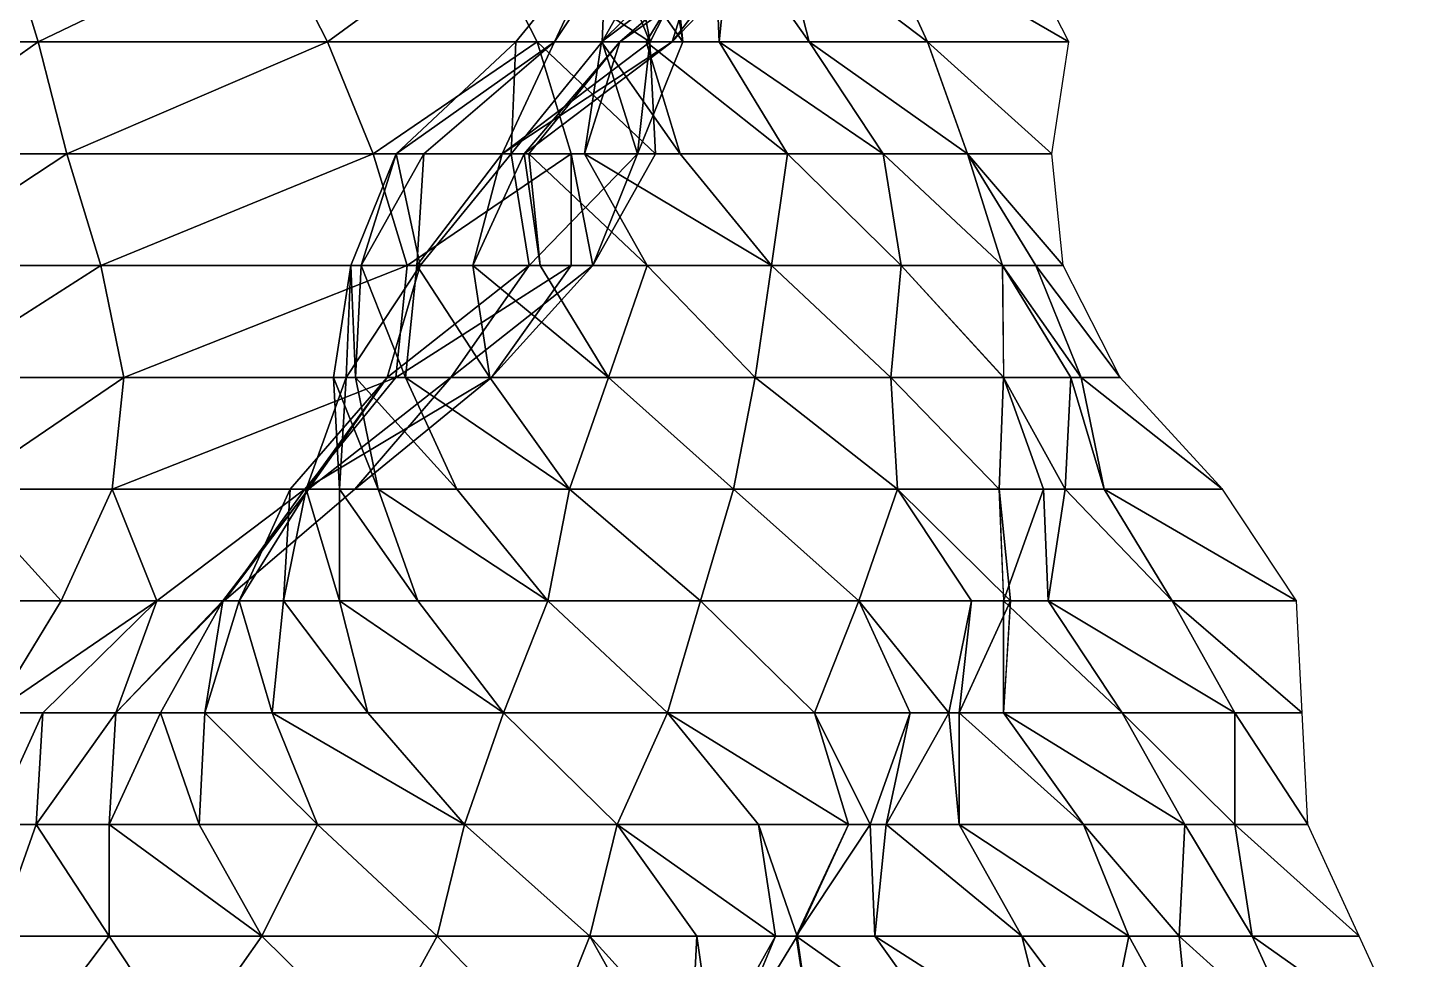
# Model space of a CAD drawing. Header units: metres. Extents: x -137 to 231, y -240 to 234.
# Drawn here: x 155.6 to 229.9, y -193.2 to -143.2 of the extents above; entities that cross this region are included whole.
import ezdxf

# ---------------------------------------------------------------- set-up
doc = ezdxf.new("R2010")
doc.units = ezdxf.units.M

msp = doc.modelspace()

# ---------------------------------------------------------------- linework, layer by layer
for points in [[(147.09749, -144, -570.9431), (156.21062, -144, -572.60986), (154.37666, -138, -573.6687), (154.37677, -137.9999, -573.6686)], [(156.21062, -144, -572.60986), (168.68596, -138, -572.33545), (154.37666, -138, -573.6687), (154.37677, -137.9999, -573.6686)], [(156.21062, -144, -572.60986), (171.74251, -144, -570.57074), (168.68596, -138, -572.33545), (168.68607, -137.9999, -572.3353)], [(171.74251, -144, -570.57074), (179.93867, -138, -572.76685), (168.68596, -138, -572.33545), (168.68607, -137.9999, -572.3353)], [(171.74251, -144, -570.57074), (182.99522, -144, -571.0022), (179.93867, -138, -572.76685), (179.93878, -137.9999, -572.7667)], [(179.93867, -138, -572.76685), (189.05177, -144, -574.4336), (186.60652, -138, -575.8454), (186.60663, -137.9999, -575.8453)], [(179.93867, -138, -572.76685), (182.99522, -144, -571.0022), (189.05177, -144, -574.4336), (189.05188, -143.9999, -574.4335)], [(186.49342, -144, -589.7671), (181.852, -144, -599.375), (186.74251, -138, -596.5515), (186.74261, -137.9999, -596.5514)], [(186.74251, -138, -596.5515), (181.852, -144, -599.375), (183.93504, -144, -605.1006), (183.93515, -143.9999, -605.10046)], [(186.74251, -138, -596.5515), (183.93504, -144, -605.1006), (187.90858, -138, -602.8065), (187.90869, -137.9999, -602.8064)], [(187.90858, -138, -602.8065), (183.93504, -144, -605.1006), (189.07463, -144, -609.06146), (189.07474, -143.9999, -609.06134)], [(187.43324, -144, -623.86554), (186.4597, -144, -631.35583), (194.40675, -138, -626.7676), (194.40686, -137.9999, -626.76746)], [(186.4597, -144, -631.35583), (188.8484, -144, -636.9049), (192.51625, -138, -634.78723), (192.51636, -137.9999, -634.7871)], [(186.4597, -144, -631.35583), (192.51625, -138, -634.78723), (194.40675, -138, -626.7676), (194.40686, -137.9999, -626.76746)], [(190.82915, -144, -580.3357), (186.49342, -144, -589.7671), (189.8556, -138, -587.8259), (189.85571, -137.9999, -587.8258)], [(186.49342, -144, -589.7671), (186.74251, -138, -596.5515), (189.8556, -138, -587.8259), (189.85571, -137.9999, -587.8258)], [(186.60652, -138, -575.8454), (190.82915, -144, -580.3357), (190.21785, -138, -580.6886), (190.21796, -137.9999, -580.6885)], [(186.60652, -138, -575.8454), (189.05177, -144, -574.4336), (190.82915, -144, -580.3357), (190.82925, -143.9999, -580.3356)], [(190.2407, -144, -615.3164), (187.43324, -144, -623.86554), (195.9916, -138, -618.9243), (195.9917, -137.9999, -618.9242)], [(187.43324, -144, -623.86554), (194.40675, -138, -626.7676), (195.9916, -138, -618.9243), (195.9917, -137.9999, -618.9242)], [(187.90858, -138, -602.8065), (189.07463, -144, -609.06146), (192.13118, -138, -607.29675), (192.13129, -137.9999, -607.29663)], [(192.51625, -138, -634.78723), (188.8484, -144, -636.9049), (192.76537, -144, -641.57166), (192.76547, -143.9999, -641.57153)], [(192.13118, -138, -607.29675), (189.07463, -144, -609.06146), (190.2407, -144, -615.3164), (190.24081, -143.9999, -615.3163)], [(190.82915, -144, -580.3357), (189.8556, -138, -587.8259), (190.21785, -138, -580.6886), (190.21796, -137.9999, -580.6885)], [(192.13118, -138, -607.29675), (190.2407, -144, -615.3164), (194.82555, -138, -612.6694), (194.82565, -137.9999, -612.66925)], [(190.2407, -144, -615.3164), (195.9916, -138, -618.9243), (194.82555, -138, -612.6694), (194.82565, -137.9999, -612.66925)], [(192.51625, -138, -634.78723), (192.76537, -144, -641.57166), (193.37666, -138, -641.2187), (193.37677, -137.9999, -641.21857)], [(193.37666, -138, -641.2187), (192.76537, -144, -641.57166), (197.59929, -144, -645.709), (197.5994, -143.9999, -645.70886)], [(193.37666, -138, -641.2187), (197.59929, -144, -645.709), (196.07103, -138, -646.5913), (196.07114, -137.9999, -646.5912)], [(196.07103, -138, -646.5913), (203.9615, -144, -648.964), (201.21062, -138, -650.5522), (201.21072, -137.9999, -650.55206)], [(196.07103, -138, -646.5913), (197.59929, -144, -645.709), (203.9615, -144, -648.964), (203.96161, -143.9999, -648.96387)], [(201.21062, -138, -650.5522), (211.54634, -144, -651.51306), (208.48979, -138, -653.2777), (208.4899, -137.9999, -653.2776)], [(201.21062, -138, -650.5522), (203.9615, -144, -648.964), (211.54634, -144, -651.51306), (211.54645, -143.9999, -651.51294)], [(147.70879, -150, -570.5902), (156.21062, -144, -572.60986), (147.09749, -144, -570.9431), (147.0976, -143.9999, -570.943)], [(147.70879, -150, -570.5902), (157.73888, -150, -571.72754), (156.21062, -144, -572.60986), (156.21072, -143.9999, -572.60974)], [(157.73888, -150, -571.72754), (171.74251, -144, -570.57074), (156.21062, -144, -572.60986), (156.21072, -143.9999, -572.60974)], [(157.73888, -150, -571.72754), (174.18776, -150, -569.159), (171.74251, -144, -570.57074), (171.74261, -143.9999, -570.5706)], [(174.18776, -150, -569.159), (182.99522, -144, -571.0022), (171.74251, -144, -570.57074), (171.74261, -143.9999, -570.5706)], [(174.18776, -150, -569.159), (184.82915, -150, -569.94336), (182.99522, -144, -571.0022), (182.99533, -143.9999, -571.0021)], [(181.60292, -150, -592.59064), (175.43324, -150, -603.08093), (181.852, -144, -599.375), (181.85211, -143.9999, -599.3749)], [(175.43324, -150, -603.08093), (176.90495, -150, -609.1594), (183.93504, -144, -605.1006), (183.93515, -143.9999, -605.10046)], [(175.43324, -150, -603.08093), (183.93504, -144, -605.1006), (181.852, -144, -599.375), (181.85211, -143.9999, -599.3749)], [(183.93504, -144, -605.1006), (176.90495, -150, -609.1594), (181.12758, -150, -613.6497), (181.12769, -149.9999, -613.6496)], [(183.93504, -144, -605.1006), (181.12758, -150, -613.6497), (189.07463, -144, -609.06146), (189.07474, -143.9999, -609.06134)], [(181.12758, -150, -613.6497), (182.29362, -150, -619.90466), (190.2407, -144, -615.3164), (190.24081, -143.9999, -615.3163)], [(181.12758, -150, -613.6497), (190.2407, -144, -615.3164), (189.07463, -144, -609.06146), (189.07474, -143.9999, -609.06134)], [(188.3839, -150, -581.74744), (181.60292, -150, -592.59064), (186.49342, -144, -589.7671), (186.49353, -143.9999, -589.76697)], [(181.60292, -150, -592.59064), (181.852, -144, -599.375), (186.49342, -144, -589.7671), (186.49353, -143.9999, -589.76697)], [(182.29362, -150, -619.90466), (182.54274, -150, -626.6891), (187.43324, -144, -623.86554), (187.43335, -143.9999, -623.8654)], [(182.29362, -150, -619.90466), (187.43324, -144, -623.86554), (190.2407, -144, -615.3164), (190.24081, -143.9999, -615.3163)], [(187.43324, -144, -623.86554), (182.54274, -150, -626.6891), (185.54274, -150, -631.88525), (185.54285, -149.9999, -631.88513)], [(182.99522, -144, -571.0022), (189.35744, -150, -574.2572), (189.05177, -144, -574.4336), (189.05188, -143.9999, -574.4335)], [(182.99522, -144, -571.0022), (184.82915, -150, -569.94336), (189.35744, -150, -574.2572), (189.35754, -149.9999, -574.2571)], [(187.43324, -144, -623.86554), (185.54274, -150, -631.88525), (186.4597, -144, -631.35583), (186.45981, -143.9999, -631.3557)], [(186.4597, -144, -631.35583), (185.54274, -150, -631.88525), (190.68233, -150, -635.84607), (190.68243, -149.9999, -635.84595)], [(186.4597, -144, -631.35583), (190.68233, -150, -635.84607), (188.8484, -144, -636.9049), (188.84851, -143.9999, -636.9048)], [(188.3839, -150, -581.74744), (186.49342, -144, -589.7671), (190.82915, -144, -580.3357), (190.82925, -143.9999, -580.3356)], [(189.05177, -144, -574.4336), (188.3839, -150, -581.74744), (190.82915, -144, -580.3357), (190.82925, -143.9999, -580.3356)], [(189.05177, -144, -574.4336), (189.35744, -150, -574.2572), (188.3839, -150, -581.74744), (188.384, -149.9999, -581.7473)], [(188.8484, -144, -636.9049), (196.43324, -150, -639.454), (192.76537, -144, -641.57166), (192.76547, -143.9999, -641.57153)], [(188.8484, -144, -636.9049), (190.68233, -150, -635.84607), (196.43324, -150, -639.454), (196.43335, -149.9999, -639.45386)], [(192.76537, -144, -641.57166), (201.57283, -150, -643.41486), (197.59929, -144, -645.709), (197.5994, -143.9999, -645.70886)], [(192.76537, -144, -641.57166), (196.43324, -150, -639.454), (201.57283, -150, -643.41486), (201.57294, -149.9999, -643.41473)], [(197.59929, -144, -645.709), (206.10112, -150, -647.72864), (203.9615, -144, -648.964), (203.96161, -143.9999, -648.96387)], [(197.59929, -144, -645.709), (201.57283, -150, -643.41486), (206.10112, -150, -647.72864), (206.10123, -149.9999, -647.7285)], [(203.9615, -144, -648.964), (210.62938, -150, -652.0425), (211.54634, -144, -651.51306), (211.54645, -143.9999, -651.51294)], [(203.9615, -144, -648.964), (206.10112, -150, -647.72864), (210.62938, -150, -652.0425), (210.62949, -149.9999, -652.04236)], [(148.62578, -156, -570.0608), (157.73888, -150, -571.72754), (147.70879, -150, -570.5902), (147.7089, -149.9999, -570.5901)], [(148.62578, -156, -570.0608), (159.57283, -156, -570.6687), (157.73888, -150, -571.72754), (157.73898, -149.9999, -571.7274)], [(159.57283, -156, -570.6687), (174.18776, -150, -569.159), (157.73888, -150, -571.72754), (157.73898, -149.9999, -571.7274)], [(159.57283, -156, -570.6687), (176.02168, -156, -568.10016), (174.18776, -150, -569.159), (174.18787, -149.9999, -569.1589)], [(176.71242, -156, -595.4142), (172.98799, -156, -604.4927), (175.43324, -150, -603.08093), (175.43335, -149.9999, -603.0808)], [(175.43324, -150, -603.08093), (172.98799, -156, -604.4927), (173.54274, -156, -611.1006), (173.54285, -155.9999, -611.10046)], [(175.43324, -150, -603.08093), (173.54274, -156, -611.1006), (176.90495, -150, -609.1594), (176.90506, -149.9999, -609.1593)], [(176.90495, -150, -609.1594), (173.54274, -156, -611.1006), (176.54274, -156, -616.29675), (176.54285, -155.9999, -616.29663)], [(176.02168, -156, -568.10016), (184.82915, -150, -569.94336), (174.18776, -150, -569.159), (174.18787, -149.9999, -569.1589)], [(176.71242, -156, -595.4142), (175.43324, -150, -603.08093), (181.60292, -150, -592.59064), (181.60303, -149.9999, -592.5905)], [(176.02168, -156, -568.10016), (184.82915, -156, -569.94336), (184.82915, -150, -569.94336), (184.82925, -149.9999, -569.94324)], [(176.90495, -150, -609.1594), (176.54274, -156, -616.29675), (181.12758, -150, -613.6497), (181.12769, -149.9999, -613.6496)], [(181.12758, -150, -613.6497), (176.54274, -156, -616.29675), (179.54274, -156, -621.4929), (179.54285, -155.9999, -621.4928)], [(182.57646, -156, -585.10034), (176.71242, -156, -595.4142), (181.60292, -150, -592.59064), (181.60303, -149.9999, -592.5905)], [(181.12758, -150, -613.6497), (179.54274, -156, -621.4929), (182.29362, -150, -619.90466), (182.29373, -149.9999, -619.90454)], [(182.29362, -150, -619.90466), (179.54274, -156, -621.4929), (183.15404, -156, -626.3361), (183.15414, -155.9999, -626.336)], [(182.57646, -156, -585.10034), (181.60292, -150, -592.59064), (188.3839, -150, -581.74744), (188.384, -149.9999, -581.7473)], [(182.29362, -150, -619.90466), (183.15404, -156, -626.3361), (182.54274, -150, -626.6891), (182.54285, -149.9999, -626.68896)], [(182.54274, -150, -626.6891), (188.90495, -156, -629.9441), (185.54274, -150, -631.88525), (185.54285, -149.9999, -631.88513)], [(182.54274, -150, -626.6891), (183.15404, -156, -626.3361), (188.90495, -156, -629.9441), (188.90506, -155.9999, -629.944)], [(185.99522, -156, -576.19836), (182.57646, -156, -585.10034), (188.3839, -150, -581.74744), (188.384, -149.9999, -581.7473)], [(184.82915, -150, -569.94336), (185.99522, -156, -576.19836), (189.35744, -150, -574.2572), (189.35754, -149.9999, -574.2571)], [(184.82915, -150, -569.94336), (184.82915, -156, -569.94336), (185.99522, -156, -576.19836), (185.99533, -155.9999, -576.19824)], [(185.54274, -150, -631.88525), (195.57283, -156, -633.0225), (190.68233, -150, -635.84607), (190.68243, -149.9999, -635.84595)], [(185.54274, -150, -631.88525), (188.90495, -156, -629.9441), (195.57283, -156, -633.0225), (195.57294, -155.9999, -633.0224)], [(185.99522, -156, -576.19836), (188.3839, -150, -581.74744), (189.35744, -150, -574.2572), (189.35754, -149.9999, -574.2571)], [(196.43324, -150, -639.454), (190.68233, -150, -635.84607), (195.57283, -156, -633.0225), (195.57294, -155.9999, -633.0224)], [(196.43324, -150, -639.454), (195.57283, -156, -633.0225), (202.54634, -156, -635.92456), (202.54645, -155.9999, -635.92444)], [(201.57283, -150, -643.41486), (196.43324, -150, -639.454), (202.54634, -156, -635.92456), (202.54645, -155.9999, -635.92444)], [(201.57283, -150, -643.41486), (202.54634, -156, -635.92456), (207.9916, -156, -639.709), (207.9917, -155.9999, -639.70886)], [(206.10112, -150, -647.72864), (201.57283, -150, -643.41486), (207.9916, -156, -639.709), (207.9917, -155.9999, -639.70886)], [(206.10112, -150, -647.72864), (211.2407, -156, -651.68945), (210.62938, -150, -652.0425), (210.62949, -149.9999, -652.04236)], [(206.10112, -150, -647.72864), (207.9916, -156, -639.709), (209.76897, -156, -645.611), (209.76907, -155.9999, -645.6109)], [(206.10112, -150, -647.72864), (209.76897, -156, -645.611), (211.2407, -156, -651.68945), (211.24081, -155.9999, -651.68933)], [(150.15404, -162, -569.17847), (159.57283, -156, -570.6687), (148.62578, -156, -570.0608), (148.62589, -155.9999, -570.06067)], [(150.15404, -162, -569.17847), (160.79546, -162, -569.96277), (159.57283, -156, -570.6687), (159.57294, -155.9999, -570.6686)], [(160.79546, -162, -569.96277), (176.02168, -156, -568.10016), (159.57283, -156, -570.6687), (159.57294, -155.9999, -570.6686)], [(160.79546, -162, -569.96277), (175.41039, -162, -568.4531), (176.02168, -156, -568.10016), (176.02179, -155.9999, -568.10004)], [(172.73888, -162, -597.70825), (172.07103, -162, -605.0221), (172.98799, -156, -604.4927), (172.9881, -155.9999, -604.49255)], [(172.98799, -156, -604.4927), (172.07103, -162, -605.0221), (173.23708, -162, -611.2771), (173.23718, -161.9999, -611.277)], [(174.93504, -162, -589.5121), (172.73888, -162, -597.70825), (176.71242, -156, -595.4142), (176.71252, -155.9999, -595.41406)], [(172.73888, -162, -597.70825), (172.98799, -156, -604.4927), (176.71242, -156, -595.4142), (176.71252, -155.9999, -595.41406)], [(172.98799, -156, -604.4927), (173.23708, -162, -611.2771), (173.54274, -156, -611.1006), (173.54285, -155.9999, -611.10046)], [(173.54274, -156, -611.1006), (173.23708, -162, -611.2771), (175.93141, -162, -616.6497), (175.93152, -161.9999, -616.6496)], [(173.54274, -156, -611.1006), (175.93141, -162, -616.6497), (176.54274, -156, -616.29675), (176.54285, -155.9999, -616.29663)], [(178.3538, -162, -580.6101), (174.93504, -162, -589.5121), (182.57646, -156, -585.10034), (182.57657, -155.9999, -585.1002)], [(174.93504, -162, -589.5121), (176.71242, -156, -595.4142), (182.57646, -156, -585.10034), (182.57657, -155.9999, -585.1002)], [(175.41039, -162, -568.4531), (180.54997, -162, -572.41394), (184.82915, -156, -569.94336), (184.82925, -155.9999, -569.94324)], [(175.41039, -162, -568.4531), (184.82915, -156, -569.94336), (176.02168, -156, -568.10016), (176.02179, -155.9999, -568.10004)], [(176.54274, -156, -616.29675), (175.93141, -162, -616.6497), (180.4597, -162, -620.9635), (180.45981, -161.9999, -620.9634)], [(176.54274, -156, -616.29675), (180.4597, -162, -620.9635), (179.54274, -156, -621.4929), (179.54285, -155.9999, -621.4928)], [(180.54997, -162, -572.41394), (178.3538, -162, -580.6101), (185.99522, -156, -576.19836), (185.99533, -155.9999, -576.19824)], [(178.3538, -162, -580.6101), (182.57646, -156, -585.10034), (185.99522, -156, -576.19836), (185.99533, -155.9999, -576.19824)], [(179.54274, -156, -621.4929), (186.82191, -162, -624.2185), (183.15404, -156, -626.3361), (183.15414, -155.9999, -626.336)], [(179.54274, -156, -621.4929), (180.4597, -162, -620.9635), (186.82191, -162, -624.2185), (186.82202, -161.9999, -624.2184)], [(180.54997, -162, -572.41394), (185.99522, -156, -576.19836), (184.82915, -156, -569.94336), (184.82925, -155.9999, -569.94324)], [(188.90495, -156, -629.9441), (183.15404, -156, -626.3361), (186.82191, -162, -624.2185), (186.82202, -161.9999, -624.2184)], [(188.90495, -156, -629.9441), (186.82191, -162, -624.2185), (194.71242, -162, -626.5911), (194.71252, -161.9999, -626.591)], [(195.57283, -156, -633.0225), (188.90495, -156, -629.9441), (194.71242, -162, -626.5911), (194.71252, -161.9999, -626.591)], [(195.57283, -156, -633.0225), (194.71242, -162, -626.5911), (201.9916, -162, -629.31665), (201.9917, -161.9999, -629.3165)], [(202.54634, -156, -635.92456), (195.57283, -156, -633.0225), (201.9916, -162, -629.31665), (201.9917, -161.9999, -629.3165)], [(202.54634, -156, -635.92456), (201.9916, -162, -629.31665), (208.04817, -162, -632.7481), (208.04828, -161.9999, -632.748)], [(207.9916, -156, -639.709), (202.54634, -156, -635.92456), (208.04817, -162, -632.7481), (208.04828, -161.9999, -632.748)], [(207.9916, -156, -639.709), (212.21422, -162, -644.1992), (209.76897, -156, -645.611), (209.76907, -155.9999, -645.6109)], [(207.9916, -156, -639.709), (208.04817, -162, -632.7481), (211.65947, -162, -637.5913), (211.65958, -161.9999, -637.5912)], [(207.9916, -156, -639.709), (211.65947, -162, -637.5913), (212.21422, -162, -644.1992), (212.21432, -161.9999, -644.1991)], [(209.76897, -156, -645.611), (214.29726, -162, -649.9248), (211.2407, -156, -651.68945), (211.24081, -155.9999, -651.68933)], [(209.76897, -156, -645.611), (212.21422, -162, -644.1992), (214.29726, -162, -649.9248), (214.29736, -161.9999, -649.9247)], [(151.98799, -168, -568.1196), (160.79546, -162, -569.96277), (150.15404, -162, -569.17847), (150.15414, -161.9999, -569.17834)], [(151.98799, -168, -568.1196), (160.18413, -168, -570.3158), (160.79546, -162, -569.96277), (160.79556, -161.9999, -569.96265)], [(160.18413, -168, -570.3158), (170.51988, -168, -571.2766), (175.41039, -162, -568.4531), (175.41049, -161.9999, -568.453)], [(160.18413, -168, -570.3158), (175.41039, -162, -568.4531), (160.79546, -162, -569.96277), (160.79556, -161.9999, -569.96265)], [(170.71242, -168, -585.02185), (169.73888, -168, -592.5121), (174.93504, -162, -589.5121), (174.93515, -161.9999, -589.51196)], [(174.93504, -162, -589.5121), (169.73888, -168, -592.5121), (170.59929, -168, -598.9436), (170.5994, -167.9999, -598.9435)], [(170.51988, -168, -571.2766), (173.21422, -168, -576.64923), (180.54997, -162, -572.41394), (180.55008, -161.9999, -572.4138)], [(170.51988, -168, -571.2766), (180.54997, -162, -572.41394), (175.41039, -162, -568.4531), (175.41049, -161.9999, -568.453)], [(174.93504, -162, -589.5121), (170.59929, -168, -598.9436), (172.73888, -162, -597.70825), (172.73898, -161.9999, -597.7081)], [(172.73888, -162, -597.70825), (170.59929, -168, -598.9436), (172.37666, -168, -604.8456), (172.37677, -167.9999, -604.84546)], [(173.21422, -168, -576.64923), (170.71242, -168, -585.02185), (178.3538, -162, -580.6101), (178.35391, -161.9999, -580.61)], [(170.71242, -168, -585.02185), (174.93504, -162, -589.5121), (178.3538, -162, -580.6101), (178.35391, -161.9999, -580.61)], [(172.73888, -162, -597.70825), (172.37666, -168, -604.8456), (172.07103, -162, -605.0221), (172.07114, -161.9999, -605.022)], [(172.07103, -162, -605.0221), (174.4597, -168, -610.57117), (173.23708, -162, -611.2771), (173.23718, -161.9999, -611.277)], [(172.07103, -162, -605.0221), (172.37666, -168, -604.8456), (174.4597, -168, -610.57117), (174.45981, -167.9999, -610.57104)], [(173.21422, -168, -576.64923), (178.3538, -162, -580.6101), (180.54997, -162, -572.41394), (180.55008, -161.9999, -572.4138)], [(173.23708, -162, -611.2771), (178.68233, -168, -615.06146), (175.93141, -162, -616.6497), (175.93152, -161.9999, -616.6496)], [(173.23708, -162, -611.2771), (174.4597, -168, -610.57117), (178.68233, -168, -615.06146), (178.68243, -167.9999, -615.06134)], [(175.93141, -162, -616.6497), (184.73888, -168, -618.4929), (180.4597, -162, -620.9635), (180.45981, -161.9999, -620.9634)], [(175.93141, -162, -616.6497), (178.68233, -168, -615.06146), (184.73888, -168, -618.4929), (184.73898, -167.9999, -618.4928)], [(186.82191, -162, -624.2185), (180.4597, -162, -620.9635), (184.73888, -168, -618.4929), (184.73898, -167.9999, -618.4928)], [(186.82191, -162, -624.2185), (184.73888, -168, -618.4929), (193.54634, -168, -620.3361), (193.54645, -167.9999, -620.336)], [(194.71242, -162, -626.5911), (186.82191, -162, -624.2185), (193.54634, -168, -620.3361), (193.54645, -167.9999, -620.336)], [(194.71242, -162, -626.5911), (193.54634, -168, -620.3361), (202.3538, -168, -622.1793), (202.35391, -167.9999, -622.1792)], [(201.9916, -162, -629.31665), (194.71242, -162, -626.5911), (202.3538, -168, -622.1793), (202.35391, -167.9999, -622.1792)], [(201.9916, -162, -629.31665), (202.3538, -168, -622.1793), (207.79906, -168, -625.9637), (207.79916, -167.9999, -625.96356)], [(208.04817, -162, -632.7481), (201.9916, -162, -629.31665), (207.79906, -168, -625.9637), (207.79916, -167.9999, -625.96356)], [(208.04817, -162, -632.7481), (207.79906, -168, -625.9637), (210.18776, -168, -631.5128), (210.18787, -167.9999, -631.5127)], [(208.04817, -162, -632.7481), (211.3538, -168, -637.7678), (211.65947, -162, -637.5913), (211.65958, -161.9999, -637.5912)], [(208.04817, -162, -632.7481), (210.18776, -168, -631.5128), (211.3538, -168, -637.7678), (211.35391, -167.9999, -637.7677)], [(211.65947, -162, -637.5913), (211.3538, -168, -637.7678), (213.43684, -168, -643.4934), (213.43695, -167.9999, -643.4933)], [(211.65947, -162, -637.5913), (213.43684, -168, -643.4934), (212.21422, -162, -644.1992), (212.21432, -161.9999, -644.1991)], [(219.79906, -168, -646.7483), (214.29726, -162, -649.9248), (212.21422, -162, -644.1992), (212.21432, -161.9999, -644.1991)], [(219.79906, -168, -646.7483), (212.21422, -162, -644.1992), (213.43684, -168, -643.4934), (213.43695, -167.9999, -643.4933)], [(151.98799, -168, -568.1196), (157.43324, -174, -571.904), (160.18413, -168, -570.3158), (160.18423, -167.9999, -570.3157)], [(151.98799, -168, -568.1196), (152.90495, -174, -567.5902), (157.43324, -174, -571.904), (157.43335, -173.9999, -571.9039)], [(160.18413, -168, -570.3158), (157.43324, -174, -571.904), (162.57283, -174, -575.86487), (162.57294, -173.9999, -575.86475)], [(160.18413, -168, -570.3158), (162.57283, -174, -575.86487), (170.51988, -168, -571.2766), (170.51999, -167.9999, -571.2765)], [(170.51988, -168, -571.2766), (162.57283, -174, -575.86487), (166.18413, -174, -580.70807), (166.18423, -173.9999, -580.70795)], [(166.18413, -174, -580.70807), (166.12758, -174, -587.66895), (170.71242, -168, -585.02185), (170.71252, -167.9999, -585.0217)], [(170.71242, -168, -585.02185), (166.12758, -174, -587.66895), (166.98799, -174, -594.10034), (166.9881, -173.9999, -594.1002)], [(170.51988, -168, -571.2766), (166.18413, -174, -580.70807), (173.21422, -168, -576.64923), (173.21432, -167.9999, -576.6491)], [(166.18413, -174, -580.70807), (170.71242, -168, -585.02185), (173.21422, -168, -576.64923), (173.21432, -167.9999, -576.6491)], [(170.71242, -168, -585.02185), (166.98799, -174, -594.10034), (169.73888, -168, -592.5121), (169.73898, -167.9999, -592.51196)], [(169.73888, -168, -592.5121), (166.98799, -174, -594.10034), (169.37666, -174, -599.6495), (169.37677, -173.9999, -599.64935)], [(169.73888, -168, -592.5121), (169.37666, -174, -599.6495), (170.59929, -168, -598.9436), (170.5994, -167.9999, -598.9435)], [(170.59929, -168, -598.9436), (169.37666, -174, -599.6495), (172.37666, -174, -604.8456), (172.37677, -173.9999, -604.84546)], [(170.59929, -168, -598.9436), (172.37666, -174, -604.8456), (172.37666, -168, -604.8456), (172.37677, -167.9999, -604.84546)], [(172.37666, -168, -604.8456), (176.59929, -174, -609.33594), (174.4597, -168, -610.57117), (174.45981, -167.9999, -610.57104)], [(172.37666, -168, -604.8456), (172.37666, -174, -604.8456), (176.59929, -174, -609.33594), (176.5994, -173.9999, -609.3358)], [(174.4597, -168, -610.57117), (183.57283, -174, -612.2379), (178.68233, -168, -615.06146), (178.68243, -167.9999, -615.06134)], [(174.4597, -168, -610.57117), (176.59929, -174, -609.33594), (183.57283, -174, -612.2379), (183.57294, -173.9999, -612.2378)], [(184.73888, -168, -618.4929), (178.68233, -168, -615.06146), (183.57283, -174, -612.2379), (183.57294, -173.9999, -612.2378)], [(184.73888, -168, -618.4929), (183.57283, -174, -612.2379), (191.76897, -174, -614.4341), (191.76907, -173.9999, -614.43396)], [(193.54634, -168, -620.3361), (184.73888, -168, -618.4929), (191.76897, -174, -614.4341), (191.76907, -173.9999, -614.43396)], [(193.54634, -168, -620.3361), (191.76897, -174, -614.4341), (200.27077, -174, -616.45374), (200.27087, -173.9999, -616.4536)], [(202.3538, -168, -622.1793), (193.54634, -168, -620.3361), (200.27077, -174, -616.45374), (200.27087, -173.9999, -616.4536)], [(202.3538, -168, -622.1793), (200.27077, -174, -616.45374), (206.32735, -174, -619.88525), (206.32745, -173.9999, -619.88513)], [(202.3538, -168, -622.1793), (208.41039, -174, -625.6107), (207.79906, -168, -625.9637), (207.79916, -167.9999, -625.96356)], [(202.3538, -168, -622.1793), (206.32735, -174, -619.88525), (208.41039, -174, -625.6107), (208.41049, -173.9999, -625.6106)], [(207.79906, -168, -625.9637), (208.04817, -174, -632.7481), (210.18776, -168, -631.5128), (210.18787, -167.9999, -631.5127)], [(207.79906, -168, -625.9637), (208.41039, -174, -625.6107), (208.04817, -174, -632.7481), (208.04828, -173.9999, -632.748)], [(210.18776, -168, -631.5128), (208.04817, -174, -632.7481), (210.43684, -174, -638.29724), (210.43695, -173.9999, -638.2971)], [(210.18776, -168, -631.5128), (210.43684, -174, -638.29724), (211.3538, -168, -637.7678), (211.35391, -167.9999, -637.7677)], [(211.3538, -168, -637.7678), (210.43684, -174, -638.29724), (217.10472, -174, -641.37573), (217.10483, -173.9999, -641.3756)], [(211.3538, -168, -637.7678), (217.10472, -174, -641.37573), (213.43684, -168, -643.4934), (213.43695, -167.9999, -643.4933)], [(213.43684, -168, -643.4934), (223.7726, -174, -644.4542), (219.79906, -168, -646.7483), (219.79916, -167.9999, -646.74817)], [(213.43684, -168, -643.4934), (217.10472, -174, -641.37573), (223.7726, -174, -644.4542), (223.7727, -173.9999, -644.4541)], [(152.90495, -174, -567.5902), (153.76537, -180, -574.0216), (157.43324, -174, -571.904), (157.43335, -173.9999, -571.9039)], [(153.76537, -180, -574.0216), (156.4597, -180, -579.3943), (162.57283, -174, -575.86487), (162.57294, -173.9999, -575.86475)], [(153.76537, -180, -574.0216), (162.57283, -174, -575.86487), (157.43324, -174, -571.904), (157.43335, -173.9999, -571.9039)], [(162.57283, -174, -575.86487), (156.4597, -180, -579.3943), (160.37666, -180, -584.06104), (160.37677, -179.9999, -584.0609)], [(162.57283, -174, -575.86487), (160.37666, -180, -584.06104), (166.18413, -174, -580.70807), (166.18423, -173.9999, -580.70795)], [(160.37666, -180, -584.06104), (162.76537, -180, -589.6101), (166.12758, -174, -587.66895), (166.12769, -173.9999, -587.6688)], [(160.37666, -180, -584.06104), (166.12758, -174, -587.66895), (166.18413, -174, -580.70807), (166.18423, -173.9999, -580.70795)], [(166.12758, -174, -587.66895), (162.76537, -180, -589.6101), (165.15404, -180, -595.1592), (165.15414, -179.9999, -595.15906)], [(166.12758, -174, -587.66895), (165.15404, -180, -595.1592), (166.98799, -174, -594.10034), (166.9881, -173.9999, -594.1002)], [(166.98799, -174, -594.10034), (165.15404, -180, -595.1592), (168.76537, -180, -600.00244), (168.76547, -179.9999, -600.0023)], [(166.98799, -174, -594.10034), (168.76537, -180, -600.00244), (169.37666, -174, -599.6495), (169.37677, -173.9999, -599.64935)], [(169.37666, -174, -599.6495), (168.76537, -180, -600.00244), (173.90495, -180, -603.96326), (173.90506, -179.9999, -603.96313)], [(169.37666, -174, -599.6495), (173.90495, -180, -603.96326), (172.37666, -174, -604.8456), (172.37677, -173.9999, -604.84546)], [(172.37666, -174, -604.8456), (181.18413, -180, -606.68884), (176.59929, -174, -609.33594), (176.5994, -173.9999, -609.3358)], [(172.37666, -174, -604.8456), (173.90495, -180, -603.96326), (181.18413, -180, -606.68884), (181.18423, -179.9999, -606.6887)], [(183.57283, -174, -612.2379), (176.59929, -174, -609.33594), (181.18413, -180, -606.68884), (181.18423, -179.9999, -606.6887)], [(183.57283, -174, -612.2379), (181.18413, -180, -606.68884), (189.9916, -180, -608.5321), (189.9917, -179.9999, -608.532)], [(191.76897, -174, -614.4341), (183.57283, -174, -612.2379), (189.9916, -180, -608.5321), (189.9917, -179.9999, -608.532)], [(191.76897, -174, -614.4341), (189.9916, -180, -608.5321), (197.8821, -180, -610.90466), (197.8822, -179.9999, -610.90454)], [(200.27077, -174, -616.45374), (191.76897, -174, -614.4341), (197.8821, -180, -610.90466), (197.8822, -179.9999, -610.90454)], [(200.27077, -174, -616.45374), (197.8821, -180, -610.90466), (203.02168, -180, -614.86554), (203.02179, -179.9999, -614.8654)], [(200.27077, -174, -616.45374), (205.10472, -180, -620.5911), (206.32735, -174, -619.88525), (206.32745, -173.9999, -619.88513)], [(200.27077, -174, -616.45374), (203.02168, -180, -614.86554), (205.10472, -180, -620.5911), (205.10483, -179.9999, -620.591)], [(206.32735, -174, -619.88525), (205.10472, -180, -620.5911), (205.65947, -180, -627.199), (205.65958, -179.9999, -627.19885)], [(206.32735, -174, -619.88525), (205.65947, -180, -627.199), (208.41039, -174, -625.6107), (208.41049, -173.9999, -625.6106)], [(208.41039, -174, -625.6107), (205.65947, -180, -627.199), (208.04817, -180, -632.7481), (208.04828, -179.9999, -632.748)], [(208.41039, -174, -625.6107), (208.04817, -180, -632.7481), (208.04817, -174, -632.7481), (208.04828, -173.9999, -632.748)], [(208.04817, -174, -632.7481), (214.41039, -180, -636.00305), (210.43684, -174, -638.29724), (210.43695, -173.9999, -638.2971)], [(208.04817, -174, -632.7481), (208.04817, -180, -632.7481), (214.41039, -180, -636.00305), (214.41049, -179.9999, -636.0029)], [(210.43684, -174, -638.29724), (220.46693, -180, -639.4346), (217.10472, -174, -641.37573), (217.10483, -173.9999, -641.3756)], [(210.43684, -174, -638.29724), (214.41039, -180, -636.00305), (220.46693, -180, -639.4346), (220.46704, -179.9999, -639.43445)], [(217.10472, -174, -641.37573), (224.07826, -180, -644.2777), (223.7726, -174, -644.4542), (223.7727, -173.9999, -644.4541)], [(217.10472, -174, -641.37573), (220.46693, -180, -639.4346), (224.07826, -180, -644.2777), (224.07837, -179.9999, -644.2776)], [(153.76537, -180, -574.0216), (153.70879, -186, -580.98254), (156.4597, -180, -579.3943), (156.45981, -179.9999, -579.39417)], [(156.4597, -180, -579.3943), (153.70879, -186, -580.98254), (156.09749, -186, -586.5316), (156.0976, -185.9999, -586.5315)], [(156.4597, -180, -579.3943), (156.09749, -186, -586.5316), (160.37666, -180, -584.06104), (160.37677, -179.9999, -584.0609)], [(160.37666, -180, -584.06104), (156.09749, -186, -586.5316), (160.01445, -186, -591.19836), (160.01456, -185.9999, -591.19824)], [(160.37666, -180, -584.06104), (160.01445, -186, -591.19836), (162.76537, -180, -589.6101), (162.76547, -179.9999, -589.61)], [(162.76537, -180, -589.6101), (160.01445, -186, -591.19836), (164.8484, -186, -595.3357), (164.84851, -185.9999, -595.3356)], [(162.76537, -180, -589.6101), (164.8484, -186, -595.3357), (165.15404, -180, -595.1592), (165.15414, -179.9999, -595.15906)], [(165.15404, -180, -595.1592), (164.8484, -186, -595.3357), (171.21062, -186, -598.59064), (171.21072, -185.9999, -598.5905)], [(165.15404, -180, -595.1592), (171.21062, -186, -598.59064), (168.76537, -180, -600.00244), (168.76547, -179.9999, -600.0023)], [(168.76537, -180, -600.00244), (179.10112, -186, -600.96326), (173.90495, -180, -603.96326), (173.90506, -179.9999, -603.96313)], [(168.76537, -180, -600.00244), (171.21062, -186, -598.59064), (179.10112, -186, -600.96326), (179.10123, -185.9999, -600.96313)], [(181.18413, -180, -606.68884), (173.90495, -180, -603.96326), (179.10112, -186, -600.96326), (179.10123, -185.9999, -600.96313)], [(181.18413, -180, -606.68884), (179.10112, -186, -600.96326), (187.29726, -186, -603.1594), (187.29736, -185.9999, -603.1593)], [(189.9916, -180, -608.5321), (181.18413, -180, -606.68884), (187.29726, -186, -603.1594), (187.29736, -185.9999, -603.1593)], [(189.9916, -180, -608.5321), (187.29726, -186, -603.1594), (194.8821, -186, -605.7085), (194.8822, -185.9999, -605.7084)], [(189.9916, -180, -608.5321), (199.71602, -186, -609.8458), (197.8821, -180, -610.90466), (197.8822, -179.9999, -610.90454)], [(189.9916, -180, -608.5321), (194.8821, -186, -605.7085), (199.71602, -186, -609.8458), (199.71613, -185.9999, -609.8457)], [(197.8821, -180, -610.90466), (200.8821, -186, -616.1008), (203.02168, -180, -614.86554), (203.02179, -179.9999, -614.8654)], [(197.8821, -180, -610.90466), (199.71602, -186, -609.8458), (200.8821, -186, -616.1008), (200.8822, -185.9999, -616.1007)], [(203.02168, -180, -614.86554), (200.8821, -186, -616.1008), (201.74251, -186, -622.5323), (201.74261, -185.9999, -622.53217)], [(203.02168, -180, -614.86554), (201.74251, -186, -622.5323), (205.10472, -180, -620.5911), (205.10483, -179.9999, -620.591)], [(205.10472, -180, -620.5911), (201.74251, -186, -622.5323), (205.65947, -186, -627.199), (205.65958, -185.9999, -627.19885)], [(205.10472, -180, -620.5911), (205.65947, -186, -627.199), (205.65947, -180, -627.199), (205.65958, -179.9999, -627.19885)], [(205.65947, -180, -627.199), (212.32735, -186, -630.27747), (208.04817, -180, -632.7481), (208.04828, -179.9999, -632.748)], [(205.65947, -180, -627.199), (205.65947, -186, -627.199), (212.32735, -186, -630.27747), (212.32745, -185.9999, -630.27734)], [(208.04817, -180, -632.7481), (217.7726, -186, -634.0619), (214.41039, -180, -636.00305), (214.41049, -179.9999, -636.0029)], [(208.04817, -180, -632.7481), (212.32735, -186, -630.27747), (217.7726, -186, -634.0619), (217.7727, -185.9999, -634.06177)], [(214.41039, -180, -636.00305), (220.46693, -186, -639.4346), (220.46693, -180, -639.4346), (220.46704, -179.9999, -639.43445)], [(214.41039, -180, -636.00305), (217.7726, -186, -634.0619), (220.46693, -186, -639.4346), (220.46704, -185.9999, -639.43445)], [(220.46693, -180, -639.4346), (224.3839, -186, -644.10126), (224.07826, -180, -644.2777), (224.07837, -179.9999, -644.2776)], [(220.46693, -180, -639.4346), (220.46693, -186, -639.4346), (224.3839, -186, -644.10126), (224.384, -185.9999, -644.10114)], [(153.70879, -186, -580.98254), (153.9579, -192, -587.76685), (156.09749, -186, -586.5316), (156.0976, -185.9999, -586.5315)], [(156.09749, -186, -586.5316), (153.9579, -192, -587.76685), (160.01445, -192, -591.19836), (160.01456, -191.9999, -591.19824)], [(156.09749, -186, -586.5316), (160.01445, -192, -591.19836), (160.01445, -186, -591.19836), (160.01456, -185.9999, -591.19824)], [(160.01445, -186, -591.19836), (168.21062, -192, -593.3945), (164.8484, -186, -595.3357), (164.84851, -185.9999, -595.3356)], [(160.01445, -186, -591.19836), (160.01445, -192, -591.19836), (168.21062, -192, -593.3945), (168.21072, -191.9999, -593.39435)], [(171.21062, -186, -598.59064), (164.8484, -186, -595.3357), (168.21062, -192, -593.3945), (168.21072, -191.9999, -593.39435)], [(171.21062, -186, -598.59064), (168.21062, -192, -593.3945), (177.62938, -192, -594.88477), (177.62949, -191.9999, -594.88464)], [(179.10112, -186, -600.96326), (171.21062, -186, -598.59064), (177.62938, -192, -594.88477), (177.62949, -191.9999, -594.88464)], [(179.10112, -186, -600.96326), (177.62938, -192, -594.88477), (185.82555, -192, -597.08093), (185.82565, -191.9999, -597.0808)], [(187.29726, -186, -603.1594), (179.10112, -186, -600.96326), (185.82555, -192, -597.08093), (185.82565, -191.9999, -597.0808)], [(187.29726, -186, -603.1594), (185.82555, -192, -597.08093), (191.57646, -192, -600.68884), (191.57657, -191.9999, -600.6887)], [(187.29726, -186, -603.1594), (195.79906, -192, -605.1791), (194.8821, -186, -605.7085), (194.8822, -185.9999, -605.7084)], [(187.29726, -186, -603.1594), (191.57646, -192, -600.68884), (195.79906, -192, -605.1791), (195.79916, -191.9999, -605.17896)], [(194.8821, -186, -605.7085), (196.96513, -192, -611.4341), (199.71602, -186, -609.8458), (199.71613, -185.9999, -609.8457)], [(194.8821, -186, -605.7085), (195.79906, -192, -605.1791), (196.96513, -192, -611.4341), (196.96524, -191.9999, -611.43396)], [(199.71602, -186, -609.8458), (196.90858, -192, -618.39496), (200.8821, -186, -616.1008), (200.8822, -185.9999, -616.1007)], [(199.71602, -186, -609.8458), (196.96513, -192, -611.4341), (196.90858, -192, -618.39496), (196.90869, -191.9999, -618.39484)], [(200.8821, -186, -616.1008), (196.90858, -192, -618.39496), (201.13118, -192, -622.88525), (201.13129, -191.9999, -622.88513)], [(200.8821, -186, -616.1008), (201.13118, -192, -622.88525), (201.74251, -186, -622.5323), (201.74261, -185.9999, -622.53217)], [(201.74251, -186, -622.5323), (201.13118, -192, -622.88525), (209.02168, -192, -625.2578), (209.02179, -191.9999, -625.2577)], [(201.74251, -186, -622.5323), (209.02168, -192, -625.2578), (205.65947, -186, -627.199), (205.65958, -185.9999, -627.19885)], [(205.65947, -186, -627.199), (214.7726, -192, -628.8657), (212.32735, -186, -630.27747), (212.32745, -185.9999, -630.27734)], [(205.65947, -186, -627.199), (209.02168, -192, -625.2578), (214.7726, -192, -628.8657), (214.7727, -191.9999, -628.8656)], [(212.32735, -186, -630.27747), (217.46693, -192, -634.2384), (217.7726, -186, -634.0619), (217.7727, -185.9999, -634.06177)], [(212.32735, -186, -630.27747), (214.7726, -192, -628.8657), (217.46693, -192, -634.2384), (217.46704, -191.9999, -634.2383)], [(217.7726, -186, -634.0619), (217.46693, -192, -634.2384), (221.3839, -192, -638.90515), (221.384, -191.9999, -638.905)], [(217.7726, -186, -634.0619), (221.3839, -192, -638.90515), (220.46693, -186, -639.4346), (220.46704, -185.9999, -639.43445)], [(220.46693, -186, -639.4346), (227.13481, -192, -642.513), (224.3839, -186, -644.10126), (224.384, -185.9999, -644.10114)], [(220.46693, -186, -639.4346), (221.3839, -192, -638.90515), (227.13481, -192, -642.513), (227.13492, -191.9999, -642.5129)], [(155.48619, -198, -586.8845), (160.01445, -192, -591.19836), (153.9579, -192, -587.76685), (153.95801, -191.9999, -587.7667)], [(155.48619, -198, -586.8845), (163.98799, -198, -588.90424), (160.01445, -192, -591.19836), (160.01456, -191.9999, -591.19824)], [(163.98799, -198, -588.90424), (168.21062, -192, -593.3945), (160.01445, -192, -591.19836), (160.01456, -191.9999, -591.19824)], [(163.98799, -198, -588.90424), (174.32372, -198, -589.8651), (168.21062, -192, -593.3945), (168.21072, -191.9999, -593.39435)], [(174.32372, -198, -589.8651), (177.62938, -192, -594.88477), (168.21062, -192, -593.3945), (168.21072, -191.9999, -593.39435)], [(174.32372, -198, -589.8651), (183.43684, -198, -591.53186), (177.62938, -192, -594.88477), (177.62949, -191.9999, -594.88464)], [(185.82555, -192, -597.08093), (177.62938, -192, -594.88477), (183.43684, -198, -591.53186), (183.43695, -197.9999, -591.53174)], [(185.82555, -192, -597.08093), (183.43684, -198, -591.53186), (189.18776, -198, -595.1398), (189.18787, -197.9999, -595.13965)], [(185.82555, -192, -597.08093), (191.27077, -198, -600.8653), (191.57646, -192, -600.68884), (191.57657, -191.9999, -600.6887)], [(185.82555, -192, -597.08093), (189.18776, -198, -595.1398), (191.27077, -198, -600.8653), (191.27087, -197.9999, -600.8652)], [(191.57646, -192, -600.68884), (191.27077, -198, -600.8653), (192.43684, -198, -607.1203), (192.43695, -197.9999, -607.1202)], [(191.57646, -192, -600.68884), (192.43684, -198, -607.1203), (195.79906, -192, -605.1791), (195.79916, -191.9999, -605.17896)], [(195.79906, -192, -605.1791), (192.43684, -198, -607.1203), (193.29726, -198, -613.55176), (193.29736, -197.9999, -613.55164)], [(195.79906, -192, -605.1791), (193.29726, -198, -613.55176), (196.96513, -192, -611.4341), (196.96524, -191.9999, -611.43396)], [(196.96513, -192, -611.4341), (193.29726, -198, -613.55176), (197.82555, -198, -617.86554), (197.82565, -197.9999, -617.8654)], [(196.96513, -192, -611.4341), (197.82555, -198, -617.86554), (196.90858, -192, -618.39496), (196.90869, -191.9999, -618.39484)], [(196.90858, -192, -618.39496), (205.41039, -198, -620.4147), (201.13118, -192, -622.88525), (201.13129, -191.9999, -622.88513)], [(196.90858, -192, -618.39496), (197.82555, -198, -617.86554), (205.41039, -198, -620.4147), (205.41049, -197.9999, -620.41455)], [(201.13118, -192, -622.88525), (210.54997, -198, -624.3755), (209.02168, -192, -625.2578), (209.02179, -191.9999, -625.2577)], [(201.13118, -192, -622.88525), (205.41039, -198, -620.4147), (210.54997, -198, -624.3755), (210.55008, -197.9999, -624.37537)], [(209.02168, -192, -625.2578), (213.54997, -198, -629.57166), (214.7726, -192, -628.8657), (214.7727, -191.9999, -628.8656)], [(209.02168, -192, -625.2578), (210.54997, -198, -624.3755), (213.54997, -198, -629.57166), (213.55008, -197.9999, -629.57153)], [(214.7726, -192, -628.8657), (213.54997, -198, -629.57166), (218.07826, -198, -633.88544), (218.07837, -197.9999, -633.8853)], [(214.7726, -192, -628.8657), (218.07826, -198, -633.88544), (217.46693, -192, -634.2384), (217.46704, -191.9999, -634.2383)], [(217.46693, -192, -634.2384), (224.13481, -198, -637.3169), (221.3839, -192, -638.90515), (221.384, -191.9999, -638.905)], [(217.46693, -192, -634.2384), (218.07826, -198, -633.88544), (224.13481, -198, -637.3169), (224.13492, -197.9999, -637.3168)], [(221.3839, -192, -638.90515), (229.8857, -198, -640.9248), (227.13481, -192, -642.513), (227.13492, -191.9999, -642.5129)], [(221.3839, -192, -638.90515), (224.13481, -198, -637.3169), (229.8857, -198, -640.9248), (229.8858, -197.9999, -640.9247)]]:
    msp.add_3dface(points)

doc.saveas('drawing.dxf')
